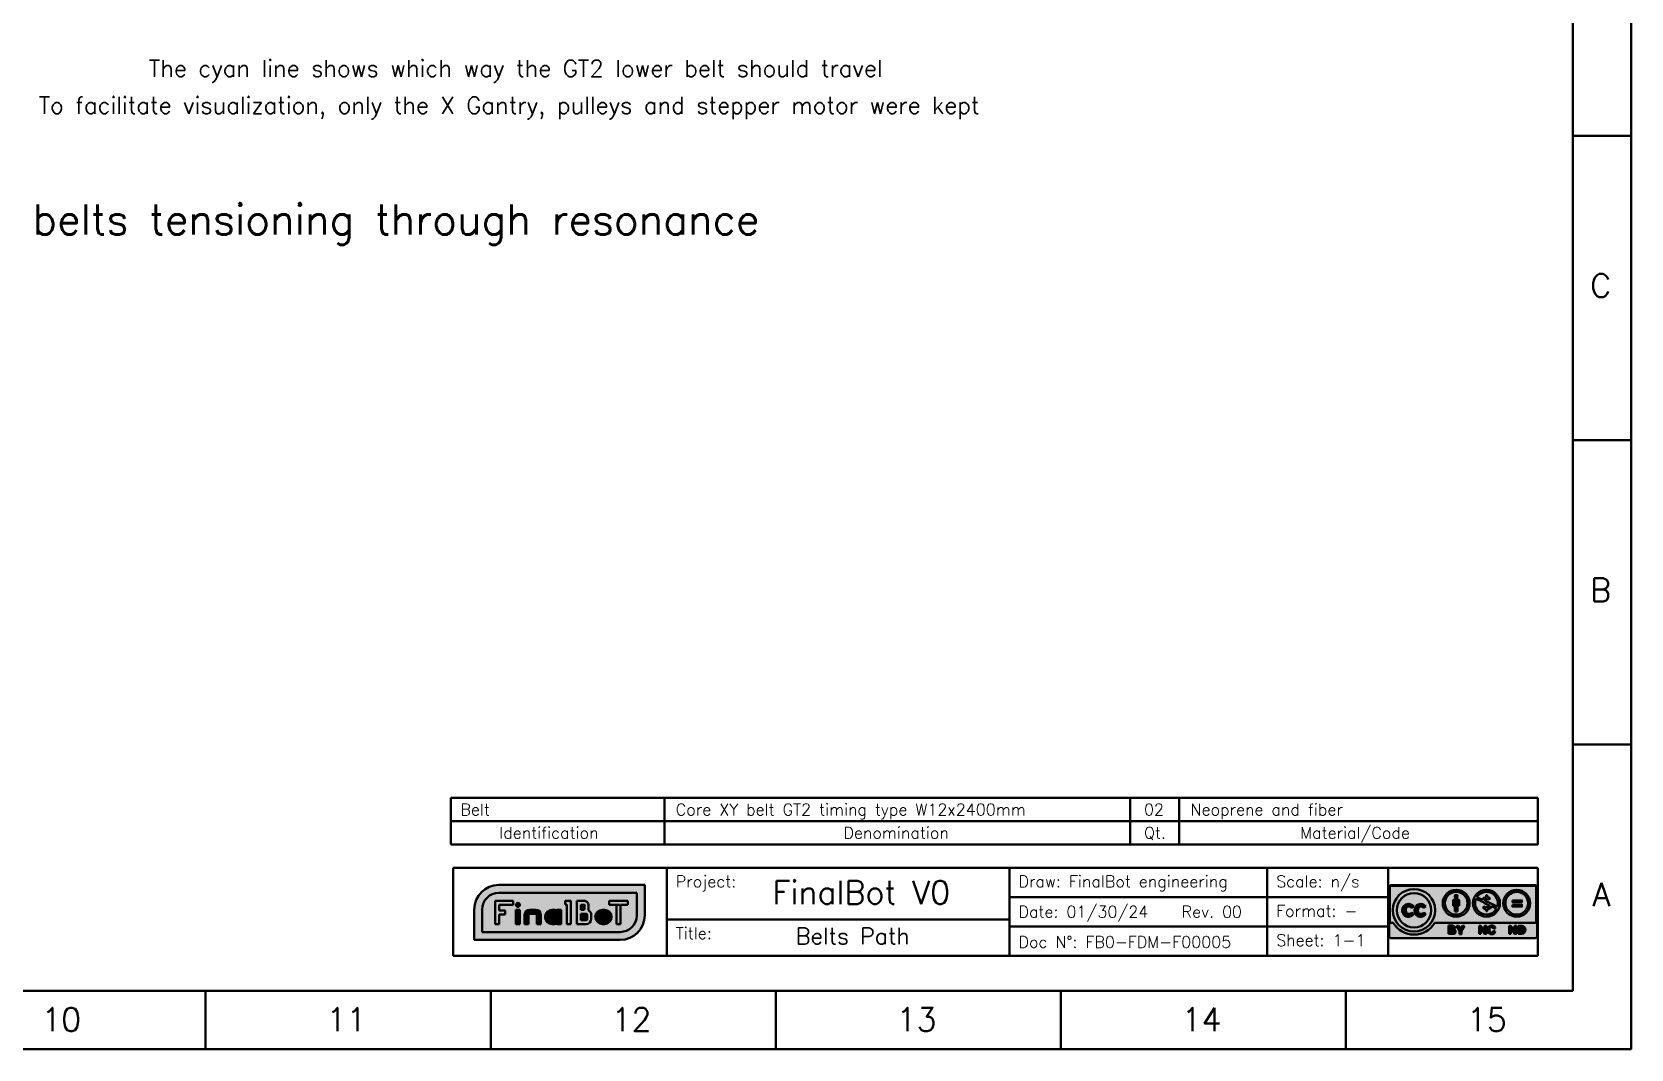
# Model space of a CAD drawing. Extents: x 23762 to 25598, y -7321 to -6014.
# Drawn here: x 24912 to 25598, y -7321 to -6884 of the extents above; entities that cross this region are included whole.
import ezdxf

# ---------------------------------------------------------------- set-up
doc = ezdxf.new("R2010")
doc.units = 0
doc.layers.add('Cotas', color=90, linetype='Continuous')
doc.layers.add('Peças Usinadas', color=120, linetype='Continuous', lineweight=50)
doc.styles.get("Standard").update_dxf_attribs({"font": 'romans.shx'})

# ---------------------------------------------------------------- blocks, each defined once
blk = doc.blocks.new('Logo CC')
at = {"layer": 'Peças Usinadas'}
h = blk.add_hatch(color=252, dxfattribs=at)
h.dxf.hatch_style = 1
h.paths.add_polyline_path([(20.48, 4.9, 0.414214), (20.04, 5.34), (-17.19, 5.34, 0.414214), (-17.63, 4.9), (-17.63, -7.85, 0.414214), (-17.19, -8.29), (20.04, -8.29, 0.414214), (20.48, -7.85), (20.48, 4.9)])
h.paths.add_polyline_path([(-16.56, -4.37), (-17.44, -4.37), (-17.44, 4.9, -0.414214), (-17.19, 5.15), (20.04, 5.15, -0.414214), (20.29, 4.9), (20.29, -4.37), (-5.84, -4.37, -0.563159), (-16.56, -4.37)], flags=16)
h.paths.add_polyline_path([(-16.67, -1.12, -1), (-5.73, -1.12, -1), (-16.67, -1.12)], flags=0)
h.paths.add_polyline_path([(-2.34, -5.06), (-1.12, -5.06, -0.661969), (-0.86, -6.06, -0.788457), (-1.09, -7.22), (-2.34, -7.22), (-2.34, -5.06)], flags=16)
h.paths.add_polyline_path([(-0.23, -5.14), (0.26, -5.14), (0.76, -5.98), (1.27, -5.14), (1.76, -5.14), (1, -6.41), (1, -7.27), (0.76, -7.27), (0.53, -7.27), (0.53, -6.41), (-0.23, -5.14)], flags=16)
h.paths.add_polyline_path([(5.57, -5.1), (6.05, -5.1), (6.97, -6.44), (6.97, -5.1), (7.45, -5.1), (7.45, -7.21), (6.97, -7.21), (6.05, -5.87), (6.05, -7.23), (5.57, -7.23), (5.57, -5.1)], flags=16)
h.paths.add_polyline_path([(7.82, -5.75, -0.213732), (8.48, -5.08, -0.134698), (9.1, -5.09, -0.397759), (9.71, -5.83), (9.24, -5.83, 0.6511), (8.35, -5.62, 0.22418), (8.31, -6.58, 0.699149), (9.24, -6.54), (9.71, -6.54, -0.390337), (8.8, -7.31, -0.329081), (7.83, -6.65, -0.166195), (7.82, -5.75)], flags=16)
h.paths.add_polyline_path([(13.29, -5.1), (13.77, -5.1), (14.7, -6.44), (14.7, -5.1), (15.18, -5.1), (15.18, -7.21), (14.7, -7.21), (13.77, -5.87), (13.77, -7.23), (13.29, -7.23), (13.29, -5.1)], flags=16)
h.paths.add_polyline_path([(15.66, -5.1), (16.59, -5.1, -0.863396), (16.59, -7.21), (15.66, -7.21), (15.66, -5.1)], flags=16)
h.paths.add_polyline_path([(16.02, -5.45), (16.59, -5.45, -0.611418), (16.59, -6.9), (16.02, -6.9), (16.02, -5.45)], flags=0)
h.paths.add_polyline_path([(-1.84, -5.45), (-1.29, -5.45, -0.888745), (-1.29, -5.94), (-1.84, -5.94), (-1.84, -5.45)], flags=0)
h.paths.add_polyline_path([(-1.84, -6.36), (-1.21, -6.36, -0.888745), (-1.21, -6.85), (-1.84, -6.85), (-1.84, -6.36)], flags=0)
h.paths.add_polyline_path([(-6.76, -1.12, -1), (-15.64, -1.12, -1), (-6.76, -1.12)], flags=0)
h.paths.add_polyline_path([(3.13, 0.69, -1), (-3.81, 0.69, -1), (3.13, 0.69)], flags=0)
h.paths.add_polyline_path([(2.59, 0.69, -1), (-3.27, 0.69, -1), (2.59, 0.69)], flags=0)
h.paths.add_polyline_path([(-1.12, 1.44, -0.414214), (-0.92, 1.64), (-0.34, 1.64), (0.23, 1.64, -0.414213), (0.43, 1.44), (0.43, 0), (0, 0), (0, -1.46), (-0.34, -1.46), (-0.69, -1.46), (-0.69, 0), (-1.12, 0), (-1.12, 1.44)], flags=0)
h.paths.add_polyline_path([(10.93, 0.69, -1), (3.99, 0.69, -1), (10.93, 0.69)], flags=0)
h.paths.add_polyline_path([(4.75, 1.8), (6.66, 0.93, 0.109981), (8.05, 0.21, -0.673703), (8.15, -0.15, -0.259108), (6.78, -0.18), (6.51, -0.48, 0.155874), (7.39, -0.85), (7.39, -1.33), (7.63, -1.33), (7.63, -0.85, 0.142846), (8.46, -0.56, 0.147289), (8.76, -0.04), (10.07, -0.64, -0.962523), (4.75, 1.8)], flags=0)
h.paths.add_polyline_path([(7.33, 1.73, -0.154068), (8.15, 1.66), (8.43, 1.96, 0.096441), (7.63, 2.24), (7.63, 2.76), (7.39, 2.76), (7.39, 2.26, 0.305146), (6.45, 1.57), (4.97, 2.24, -0.876811), (10.26, -0.18), (7.26, 1.21, -0.730169), (7.33, 1.73)], flags=0)
h.paths.add_polyline_path([(18.73, 0.69, -1), (11.79, 0.69, -1), (18.73, 0.69)], flags=0)
h.paths.add_polyline_path([(18.19, 0.69, -1), (12.33, 0.69, -1), (18.19, 0.69)], flags=0)
h.paths.add_polyline_path([(14.14, 1.43), (16.6, 1.43), (16.6, 0.97), (14.14, 0.97), (14.14, 1.43)], flags=0)
h.paths.add_polyline_path([(-11.27, -0.18), (-11.88, -0.53, 0.450891), (-13.11, -0.33, 0.349848), (-13.01, -1.97, 0.361747), (-11.79, -1.71), (-11.3, -2.06, -0.517788), (-13.86, -2.29, -0.339698), (-13.89, -0.09, -0.489965), (-11.27, -0.18)], flags=0)
h.paths.add_polyline_path([(-8.12, -0.18), (-8.73, -0.53, 0.450891), (-9.96, -0.33, 0.349848), (-9.86, -1.97, 0.361747), (-8.64, -1.71), (-8.15, -2.06, -0.517788), (-10.71, -2.29, -0.339698), (-10.74, -0.09, -0.489965), (-8.12, -0.18)], flags=0)
h.paths.add_polyline_path([(14.14, 0.28), (16.6, 0.28), (16.6, -0.19), (14.14, -0.19), (14.14, 0.28)], flags=0)
h.paths.add_polyline_path([(0.05, 2.45, -1), (-0.74, 2.45, -1), (0.05, 2.45)], flags=0)
h = blk.add_hatch(color=254, dxfattribs=at)
h.dxf.hatch_style = 1
h.paths.add_polyline_path([(20.29, 4.9, 0.414214), (20.04, 5.15), (-17.19, 5.15, 0.414214), (-17.44, 4.9), (-17.44, -4.37), (-16.56, -4.37, 0.563159), (-5.84, -4.37), (20.29, -4.37), (20.29, 4.9)])
h.paths.add_polyline_path([(-5.73, -1.12, -1), (-16.67, -1.12, -1), (-5.73, -1.12)], flags=16)
h.paths.add_polyline_path([(-6.76, -1.12, -1), (-15.64, -1.12, -1), (-6.76, -1.12)], flags=0)
h.paths.add_polyline_path([(3.13, 0.69, -1), (-3.81, 0.69, -1), (3.13, 0.69)], flags=16)
h.paths.add_polyline_path([(2.59, 0.69, -1), (-3.27, 0.69, -1), (2.59, 0.69)], flags=0)
h.paths.add_polyline_path([(-1.12, 1.44, -0.414214), (-0.92, 1.64), (-0.34, 1.64), (0.23, 1.64, -0.414213), (0.43, 1.44), (0.43, 0), (0, 0), (0, -1.46), (-0.34, -1.46), (-0.69, -1.46), (-0.69, 0), (-1.12, 0), (-1.12, 1.44)], flags=0)
h.paths.add_polyline_path([(10.93, 0.69, -1), (3.99, 0.69, -1), (10.93, 0.69)], flags=16)
h.paths.add_polyline_path([(4.75, 1.8), (6.66, 0.93, 0.109981), (8.05, 0.21, -0.673703), (8.15, -0.15, -0.259108), (6.78, -0.18), (6.51, -0.48, 0.155874), (7.39, -0.85), (7.39, -1.33), (7.63, -1.33), (7.63, -0.85, 0.142846), (8.46, -0.56, 0.147289), (8.76, -0.04), (10.07, -0.64, -0.962523), (4.75, 1.8)], flags=0)
h.paths.add_polyline_path([(7.33, 1.73, -0.154068), (8.15, 1.66), (8.43, 1.96, 0.096441), (7.63, 2.24), (7.63, 2.76), (7.39, 2.76), (7.39, 2.26, 0.305146), (6.45, 1.57), (4.97, 2.24, -0.876811), (10.26, -0.18), (7.26, 1.21, -0.730169), (7.33, 1.73)], flags=0)
h.paths.add_polyline_path([(18.73, 0.69, -1), (11.79, 0.69, -1), (18.73, 0.69)], flags=16)
h.paths.add_polyline_path([(18.19, 0.69, -1), (12.33, 0.69, -1), (18.19, 0.69)], flags=0)
h.paths.add_polyline_path([(14.14, 1.43), (16.6, 1.43), (16.6, 0.97), (14.14, 0.97), (14.14, 1.43)], flags=0)
h.paths.add_polyline_path([(-11.27, -0.18), (-11.88, -0.53, 0.450891), (-13.11, -0.33, 0.349848), (-13.01, -1.97, 0.361747), (-11.79, -1.71), (-11.3, -2.06, -0.517788), (-13.86, -2.29, -0.339698), (-13.89, -0.09, -0.489965), (-11.27, -0.18)], flags=0)
h.paths.add_polyline_path([(-8.12, -0.18), (-8.73, -0.53, 0.450891), (-9.96, -0.33, 0.349848), (-9.86, -1.97, 0.361747), (-8.64, -1.71), (-8.15, -2.06, -0.517788), (-10.71, -2.29, -0.339698), (-10.74, -0.09, -0.489965), (-8.12, -0.18)], flags=0)
h.paths.add_polyline_path([(14.14, 0.28), (16.6, 0.28), (16.6, -0.19), (14.14, -0.19), (14.14, 0.28)], flags=0)
h.paths.add_polyline_path([(0.05, 2.45, -1), (-0.74, 2.45, -1), (0.05, 2.45)], flags=0)
h = blk.add_hatch(color=252, dxfattribs=at)
h.dxf.hatch_style = 1
h.paths.add_polyline_path([(-5.73, -1.12, 1), (-16.67, -1.12, 1), (-5.73, -1.12)])
h.paths.add_polyline_path([(-15.64, -1.12, -1), (-6.76, -1.12, -1), (-15.64, -1.12)], flags=16)
h.paths.add_polyline_path([(-13.89, -0.09, -0.489965), (-11.27, -0.18), (-11.88, -0.53, 0.450891), (-13.11, -0.33, 0.349848), (-13.01, -1.97, 0.361747), (-11.79, -1.71), (-11.3, -2.06, -0.517788), (-13.86, -2.29, -0.339698), (-13.89, -0.09)], flags=0)
h.paths.add_polyline_path([(-10.74, -0.09, -0.489965), (-8.12, -0.18), (-8.73, -0.53, 0.450891), (-9.96, -0.33, 0.349848), (-9.86, -1.97, 0.361747), (-8.64, -1.71), (-8.15, -2.06, -0.517788), (-10.71, -2.29, -0.339698), (-10.74, -0.09)], flags=0)
h = blk.add_hatch(color=252, dxfattribs=at)
h.dxf.hatch_style = 1
h.paths.add_polyline_path([(3.13, 0.69, 1), (-3.81, 0.69, 1), (3.13, 0.69)])
h.paths.add_polyline_path([(2.59, 0.69, -1), (-3.27, 0.69, -1), (2.59, 0.69)], flags=16)
h.paths.add_polyline_path([(-0.92, 1.64), (-0.34, 1.64), (0.23, 1.64, -0.414213), (0.43, 1.44), (0.43, 0), (0, 0), (0, -1.46), (-0.34, -1.46), (-0.69, -1.46), (-0.69, 0), (-1.12, 0), (-1.12, 1.44, -0.414214), (-0.92, 1.64)], flags=0)
h.paths.add_polyline_path([(0.05, 2.45, -1), (-0.74, 2.45, -1), (0.05, 2.45)], flags=0)
h = blk.add_hatch(color=252, dxfattribs=at)
h.dxf.hatch_style = 1
h.paths.add_polyline_path([(10.93, 0.69, 1), (3.99, 0.69, 1), (10.93, 0.69)])
h.paths.add_polyline_path([(4.75, 1.8), (6.66, 0.93, 0.109981), (8.05, 0.21, -0.673703), (8.15, -0.15, -0.259108), (6.78, -0.18), (6.51, -0.48, 0.155874), (7.39, -0.85), (7.39, -1.33), (7.63, -1.33), (7.63, -0.85, 0.142846), (8.46, -0.56, 0.147289), (8.76, -0.04), (10.07, -0.64, -0.962523), (4.75, 1.8)], flags=16)
h.paths.add_polyline_path([(10.26, -0.18), (7.26, 1.21, -0.730169), (7.33, 1.73, -0.154068), (8.15, 1.66), (8.43, 1.96, 0.096441), (7.63, 2.24), (7.63, 2.76), (7.39, 2.76), (7.39, 2.26, 0.305146), (6.45, 1.57), (4.97, 2.24, -0.876811), (10.26, -0.18)], flags=16)
h = blk.add_hatch(color=252, dxfattribs=at)
h.dxf.hatch_style = 1
h.paths.add_polyline_path([(18.73, 0.69, 1), (11.79, 0.69, 1), (18.73, 0.69)])
h.paths.add_polyline_path([(18.19, 0.69, -1), (12.33, 0.69, -1), (18.19, 0.69)], flags=16)
h.paths.add_polyline_path([(14.14, 1.43), (16.6, 1.43), (16.6, 0.97), (14.14, 0.97), (14.14, 1.43)], flags=0)
h.paths.add_polyline_path([(14.14, 0.28), (16.6, 0.28), (16.6, -0.19), (14.14, -0.19), (14.14, 0.28)], flags=0)
h = blk.add_hatch(color=7, dxfattribs=at)
h.dxf.hatch_style = 1
h.paths.add_polyline_path([(-6.76, -1.12, 1), (-15.64, -1.12, 1), (-6.76, -1.12)])
h.paths.add_polyline_path([(-13.89, -0.09, -0.489965), (-11.27, -0.18), (-11.88, -0.53, 0.450891), (-13.11, -0.33, 0.349848), (-13.01, -1.97, 0.361747), (-11.79, -1.71), (-11.3, -2.06, -0.517788), (-13.86, -2.29, -0.339698), (-13.89, -0.09)], flags=16)
h.paths.add_polyline_path([(-10.74, -0.09, -0.489965), (-8.12, -0.18), (-8.73, -0.53, 0.450891), (-9.96, -0.33, 0.349848), (-9.86, -1.97, 0.361747), (-8.64, -1.71), (-8.15, -2.06, -0.517788), (-10.71, -2.29, -0.339698), (-10.74, -0.09)], flags=16)
h = blk.add_hatch(color=252, dxfattribs=at)
h.dxf.hatch_style = 1
h.paths.add_polyline_path([(-11.3, -2.06), (-11.79, -1.71, -0.361747), (-13.01, -1.97, -0.349848), (-13.11, -0.33, -0.450891), (-11.88, -0.53), (-11.27, -0.18, 0.489965), (-13.89, -0.09, 0.339698), (-13.86, -2.29, 0.517788), (-11.3, -2.06)])
h = blk.add_hatch(color=252, dxfattribs=at)
h.dxf.hatch_style = 1
h.paths.add_polyline_path([(-8.15, -2.06), (-8.64, -1.71, -0.361747), (-9.86, -1.97, -0.349848), (-9.96, -0.33, -0.450891), (-8.73, -0.53), (-8.12, -0.18, 0.489965), (-10.74, -0.09, 0.339698), (-10.71, -2.29, 0.517788), (-8.15, -2.06)])
h = blk.add_hatch(color=7, dxfattribs=at)
h.dxf.hatch_style = 1
h.paths.add_polyline_path([(2.59, 0.69, 1), (-3.27, 0.69, 1), (2.59, 0.69)])
h.paths.add_polyline_path([(-0.92, 1.64), (-0.34, 1.64), (0.23, 1.64, -0.414213), (0.43, 1.44), (0.43, 0), (0, 0), (0, -1.46), (-0.34, -1.46), (-0.69, -1.46), (-0.69, 0), (-1.12, 0), (-1.12, 1.44, -0.414214), (-0.92, 1.64)], flags=16)
h.paths.add_polyline_path([(0.05, 2.45, -1), (-0.74, 2.45, -1), (0.05, 2.45)], flags=16)
h = blk.add_hatch(color=252, dxfattribs=at)
h.dxf.hatch_style = 1
h.paths.add_polyline_path([(0.43, 1.44, 0.414214), (0.23, 1.64), (-0.34, 1.64), (-0.92, 1.64, 0.414214), (-1.12, 1.44), (-1.12, 0), (-0.69, 0), (-0.69, -1.46), (-0.34, -1.46), (0, -1.46), (0, 0), (0.43, 0), (0.43, 1.44)])
h = blk.add_hatch(color=252, dxfattribs=at)
h.dxf.hatch_style = 1
h.paths.add_polyline_path([(0.05, 2.45, 1), (-0.74, 2.45, 1), (0.05, 2.45)])
h = blk.add_hatch(color=7, dxfattribs=at)
h.dxf.hatch_style = 1
h.paths.add_polyline_path([(6.66, 0.93), (4.75, 1.8, 0.962523), (10.07, -0.64), (8.76, -0.04, -0.147289), (8.46, -0.56, -0.142846), (7.63, -0.85), (7.63, -1.33), (7.39, -1.33), (7.39, -0.85, -0.155874), (6.51, -0.48), (6.78, -0.18, 0.259108), (8.15, -0.15, 0.673703), (8.05, 0.21, -0.109981), (6.66, 0.93)])
h = blk.add_hatch(color=7, dxfattribs=at)
h.dxf.hatch_style = 1
h.paths.add_polyline_path([(7.39, 2.76), (7.63, 2.76), (7.63, 2.24, -0.096441), (8.43, 1.96), (8.15, 1.66, 0.154068), (7.33, 1.73, 0.730169), (7.26, 1.21), (10.26, -0.18, 0.876811), (4.97, 2.24), (6.45, 1.57, -0.305146), (7.39, 2.26), (7.39, 2.76)])
h = blk.add_hatch(color=7, dxfattribs=at)
h.dxf.hatch_style = 1
h.paths.add_polyline_path([(12.33, 0.69, 1), (18.19, 0.69, 1), (12.33, 0.69)])
h.paths.add_polyline_path([(14.14, 1.43), (16.6, 1.43), (16.6, 0.97), (14.14, 0.97), (14.14, 1.43)], flags=16)
h.paths.add_polyline_path([(14.14, 0.28), (16.6, 0.28), (16.6, -0.19), (14.14, -0.19), (14.14, 0.28)], flags=16)
h = blk.add_hatch(color=252, dxfattribs=at)
h.dxf.hatch_style = 1
h.paths.add_polyline_path([(16.6, 1.43), (14.14, 1.43), (14.14, 0.97), (16.6, 0.97), (16.6, 1.43)])
h = blk.add_hatch(color=252, dxfattribs=at)
h.dxf.hatch_style = 1
h.paths.add_polyline_path([(16.6, 0.28), (14.14, 0.28), (14.14, -0.19), (16.6, -0.19), (16.6, 0.28)])
h = blk.add_hatch(color=7, dxfattribs=at)
h.dxf.hatch_style = 1
h.paths.add_polyline_path([(-0.86, -6.06, 0.661969), (-1.12, -5.06), (-2.34, -5.06), (-2.34, -7.22), (-1.09, -7.22, 0.788457), (-0.86, -6.06)])
h.paths.add_polyline_path([(-1.84, -5.45), (-1.29, -5.45, -0.888745), (-1.29, -5.94), (-1.84, -5.94), (-1.84, -5.45)], flags=16)
h.paths.add_polyline_path([(-1.84, -6.36), (-1.21, -6.36, -0.888745), (-1.21, -6.85), (-1.84, -6.85), (-1.84, -6.36)], flags=16)
h = blk.add_hatch(color=252, dxfattribs=at)
h.dxf.hatch_style = 1
h.paths.add_polyline_path([(-1.29, -5.45), (-1.84, -5.45), (-1.84, -5.94), (-1.29, -5.94, 0.888745), (-1.29, -5.45)])
h = blk.add_hatch(color=252, dxfattribs=at)
h.dxf.hatch_style = 1
h.paths.add_polyline_path([(-1.21, -6.36), (-1.84, -6.36), (-1.84, -6.85), (-1.21, -6.85, 0.888745), (-1.21, -6.36)])
h = blk.add_hatch(color=7, dxfattribs=at)
h.dxf.hatch_style = 1
h.paths.add_polyline_path([(1.76, -5.14), (1.27, -5.14), (0.76, -5.98), (0.26, -5.14), (-0.23, -5.14), (0.53, -6.41), (0.53, -7.27), (0.76, -7.27), (1, -7.27), (1, -6.41), (1.76, -5.14)])
h = blk.add_hatch(color=7, dxfattribs=at)
h.dxf.hatch_style = 1
h.paths.add_polyline_path([(7.45, -5.1), (6.97, -5.1), (6.97, -6.44), (6.05, -5.1), (5.57, -5.1), (5.57, -7.23), (6.05, -7.23), (6.05, -5.87), (6.97, -7.21), (7.45, -7.21), (7.45, -5.1)])
h = blk.add_hatch(color=7, dxfattribs=at)
h.dxf.hatch_style = 1
h.paths.add_polyline_path([(9.71, -6.54), (9.24, -6.54, -0.699149), (8.31, -6.58, -0.22418), (8.35, -5.62, -0.6511), (9.24, -5.83), (9.71, -5.83, 0.397759), (9.1, -5.09, 0.134698), (8.48, -5.08, 0.213732), (7.82, -5.75, 0.166195), (7.83, -6.65, 0.329081), (8.8, -7.31, 0.390337), (9.71, -6.54)])
h = blk.add_hatch(color=7, dxfattribs=at)
h.dxf.hatch_style = 1
h.paths.add_polyline_path([(15.18, -5.1), (14.7, -5.1), (14.7, -6.44), (13.77, -5.1), (13.29, -5.1), (13.29, -7.23), (13.77, -7.23), (13.77, -5.87), (14.7, -7.21), (15.18, -7.21), (15.18, -5.1)])
h = blk.add_hatch(color=7, dxfattribs=at)
h.dxf.hatch_style = 1
h.paths.add_polyline_path([(16.59, -5.1), (15.66, -5.1), (15.66, -7.21), (16.59, -7.21, 0.863396), (16.59, -5.1)])
h.paths.add_polyline_path([(16.02, -5.45), (16.59, -5.45, -0.611418), (16.59, -6.9), (16.02, -6.9), (16.02, -5.45)], flags=16)
h = blk.add_hatch(color=252, dxfattribs=at)
h.dxf.hatch_style = 1
h.paths.add_polyline_path([(16.59, -5.45), (16.02, -5.45), (16.02, -6.9), (16.59, -6.9, 0.611418), (16.59, -5.45)])
for p, q in [((-17.85, 9.83), (-17.85, -12.87)), ((-17.85, 9.83), (20.69, 9.83)), ((20.69, 9.83), (20.69, -12.87)), ((20.69, -12.87), (-17.85, -12.87))]:
    blk.add_line(p, q, dxfattribs=at)
at = {"layer": 'Peças Usinadas', "color": 252}
for p, q in [((-17.63, 4.9), (-17.63, -7.85)), ((-17.44, 4.9), (-17.44, -4.37)), ((-17.19, 5.34), (20.04, 5.34)), ((-17.19, 5.15), (20.04, 5.15)), ((20.29, -4.37), (20.29, 4.9)), ((20.48, -7.85), (20.48, 4.9)), ((-1.12, 0), (-1.12, 1.44)), ((-0.69, 0), (-1.12, 0)), ((-0.92, 1.64), (-0.34, 1.64)), ((-0.69, -1.46), (-0.69, 0)), ((0.23, 1.64), (-0.34, 1.64)), ((0, 0), (0.43, 0)), ((0, -1.46), (0, 0)), ((0.43, 0), (0.43, 1.44)), ((4.75, 1.8), (6.66, 0.93)), ((4.97, 2.24), (6.45, 1.57)), ((7.26, 1.21), (10.26, -0.18)), ((8.15, 1.66), (8.43, 1.96)), ((-11.27, -0.18), (-11.88, -0.53)), ((-11.3, -2.06), (-11.79, -1.71)), ((-8.12, -0.18), (-8.73, -0.53)), ((-8.15, -2.06), (-8.64, -1.71)), ((-0.34, -1.46), (-0.69, -1.46)), ((-0.34, -1.46), (0, -1.46)), ((6.51, -0.48), (6.78, -0.18)), ((8.76, -0.04), (10.07, -0.64)), ((-17.44, -4.37), (-16.56, -4.37)), ((-5.84, -4.37), (20.29, -4.37)), ((-2.34, -5.06), (-1.12, -5.06)), ((-2.34, -7.22), (-2.34, -5.06)), ((-2.34, -7.22), (-1.09, -7.22)), ((-1.84, -5.94), (-1.84, -5.45)), ((-1.84, -5.45), (-1.29, -5.45)), ((-1.84, -5.94), (-1.29, -5.94)), ((-1.84, -6.36), (-1.21, -6.36)), ((-1.84, -6.85), (-1.84, -6.36)), ((-1.84, -6.85), (-1.21, -6.85)), ((-0.23, -5.14), (0.26, -5.14)), ((0.53, -6.41), (-0.23, -5.14)), ((0.76, -5.98), (0.26, -5.14)), ((0.53, -7.27), (0.53, -6.41)), ((0.53, -7.27), (0.76, -7.27)), ((0.76, -5.98), (1.27, -5.14)), ((1, -7.27), (0.76, -7.27)), ((1, -6.41), (1.76, -5.14)), ((1, -7.27), (1, -6.41)), ((1.76, -5.14), (1.27, -5.14)), ((5.57, -5.1), (6.05, -5.1)), ((5.57, -7.23), (5.57, -5.1)), ((5.57, -7.23), (6.05, -7.23)), ((6.05, -5.1), (6.97, -6.44)), ((6.05, -5.87), (6.97, -7.21)), ((6.05, -7.23), (6.05, -5.87)), ((6.97, -6.44), (6.97, -5.1)), ((6.97, -5.1), (7.45, -5.1)), ((6.97, -7.21), (7.45, -7.21)), ((7.45, -7.21), (7.45, -5.1)), ((9.24, -5.83), (9.71, -5.83)), ((9.24, -6.54), (9.71, -6.54)), ((13.29, -5.1), (13.77, -5.1)), ((13.29, -7.23), (13.29, -5.1)), ((13.29, -7.23), (13.77, -7.23)), ((13.77, -5.1), (14.7, -6.44)), ((13.77, -5.87), (14.7, -7.21)), ((13.77, -7.23), (13.77, -5.87)), ((14.7, -6.44), (14.7, -5.1)), ((14.7, -5.1), (15.18, -5.1)), ((14.7, -7.21), (15.18, -7.21)), ((15.18, -7.21), (15.18, -5.1)), ((15.66, -5.1), (16.59, -5.1)), ((15.66, -7.21), (15.66, -5.1)), ((15.66, -7.21), (16.59, -7.21)), ((16.59, -5.45), (16.02, -5.45)), ((16.02, -6.9), (16.02, -5.45)), ((16.59, -6.9), (16.02, -6.9)), ((20.04, -8.29), (-17.19, -8.29))]:
    blk.add_line(p, q, dxfattribs=at)
at = {"layer": 'Peças Usinadas', "color": 252, "flags": 128}
for points in [[(7.63, 2.24), (7.63, 2.76), (7.39, 2.76), (7.39, 2.26)], [(7.39, -1.33), (7.63, -1.33), (7.63, -0.85)], [(7.39, -0.85), (7.39, -1.33)]]:
    blk.add_lwpolyline(points, dxfattribs=at)
for points in [[(14.14, 1.43), (16.6, 1.43), (16.6, 0.97), (14.14, 0.97)], [(14.14, 0.28), (16.6, 0.28), (16.6, -0.19), (14.14, -0.19)]]:
    blk.add_lwpolyline(points, close=True, dxfattribs=at)
at = {"layer": 'Peças Usinadas', "color": 252}
for centre, radius in [((-11.2, -1.12), 5.47), ((-0.34, 0.69), 3.47), ((7.46, 0.69), 3.47), ((15.26, 0.69), 3.47), ((-11.2, -1.12), 4.44), ((-0.34, 0.69), 2.93), ((-0.35, 2.45), 0.394), ((15.26, 0.69), 2.93)]:
    blk.add_circle(centre, radius, dxfattribs=at)
for centre, radius, start, end in [((-17.19, 4.9), 0.44, 90, 180), ((-17.19, 4.9), 0.25, 90, 180), ((20.04, 4.9), 0.44, 360, 90), ((20.04, 4.9), 0.25, 360, 90), ((-12.61, -1.14), 1.65, 35.899, 140.312), ((-9.46, -1.14), 1.65, 35.899, 140.312), ((-0.92, 1.44), 0.2, 90, 180), ((0.23, 1.44), 0.2, 360, 90), ((7.46, 0.69), 2.93, 157.5777, 333.2017), ((7.46, 0.69), 2.93, 342.9005, 147.879), ((7.43, 1.22), 1.04, 92.4066, 160.2839), ((8.98, 3.7), 3.61, 230.0829, 255.1878), ((7.38, 1.46), 0.274, 100.5329, 245.0759), ((7.64, 0.38), 1.38, 67.9424, 102.9766), ((7.31, 0.05), 2.22, 59.7313, 81.7659), ((8.03, 0.01), 0.197, 307.7598, 83.633), ((-12.44, -1.17), 1.81, 143.2776, 218.3278), ((-12.66, -1.27), 1.57, 220.4297, 329.9279), ((-12.03, -1.08), 1.32, 145.1635, 222.2927), ((-12.59, -0.97), 0.834, 32.2581, 129.3387), ((-12.56, -1.11), 0.977, 242.5501, 322.0999), ((-9.29, -1.17), 1.81, 143.2776, 218.3278), ((-9.51, -1.27), 1.57, 220.4297, 329.9279), ((-8.88, -1.08), 1.32, 145.1635, 222.2927), ((-9.44, -0.97), 0.834, 32.2581, 129.3387), ((-9.41, -1.11), 0.977, 242.5501, 322.0999), ((7.53, 0.72), 1.58, 229.3802, 264.8188), ((7.44, 1.08), 1.41, 242.197, 300.3024), ((7.53, 0.72), 1.58, 273.4515, 305.9694), ((7.75, 0.21), 1.05, 312.6699, 346.185), ((-17.19, -7.85), 0.44, 180, 270), ((-11.2, -1.12), 6.26, 211.2271, 328.7729), ((-1.32, -5.69), 0.246, 276.7421, 83.2579), ((-1.24, -6.61), 0.246, 276.7421, 83.2579), ((-1.2, -5.61), 0.563, 307.4065, 81.4197), ((-1.11, -6.61), 0.605, 272.1182, 65.1353), ((9.14, -6.19), 1.39, 161.3638, 199.108), ((8.89, -6.15), 1.14, 111.2202, 159.478), ((8.76, -6.32), 0.992, 199.5295, 272.3911), ((9.34, -6.14), 1.12, 152.4639, 203.0066), ((8.77, -6.39), 0.498, 202.1633, 342.0005), ((8.75, -5.93), 0.504, 10.3325, 142.6051), ((8.78, -6.21), 1.17, 74.3385, 105.0244), ((8.84, -6.43), 0.878, 267.2945, 352.5847), ((9.01, -5.79), 0.705, 356.0828, 82.8454), ((16.43, -6.15), 1.06, 278.3856, 81.6144), ((16.22, -6.17), 0.813, 297.1152, 62.8848), ((20.04, -7.85), 0.44, 270, 360)]:
    blk.add_arc(centre, radius, start, end, dxfattribs=at)
blk = doc.blocks.new('Logo CC 2')
at = {"layer": 'Peças Usinadas', "xscale": 1.666839599609375, "yscale": 1.666839599609375, "zscale": 1.666839599609375}
blk.add_blockref('Logo CC', (-0.72, 0), dxfattribs=at)
blk = doc.blocks.new('Logo FinalBot')
at = {"layer": 'Peças Usinadas'}
h = blk.add_hatch(color=160, dxfattribs=at)
h.dxf.hatch_style = 1
h.paths.add_polyline_path([(20.07, -3.68), (20.07, 4.02), (-16.79, 4.02, 0.414214), (-22.99, -2.18), (-22.99, -9.88), (13.87, -9.88, 0.414214), (20.07, -3.68)])
h.paths.add_polyline_path([(-16.79, 2.02), (18.07, 2.02), (18.07, -3.68, -0.414214), (13.87, -7.88), (-20.99, -7.88), (-20.99, -2.18, -0.414214), (-16.79, 2.02)], flags=16)
h.paths.add_polyline_path([(-17.68, 0.02), (-13.16, 0.02), (-13.16, -0.98), (-16.68, -0.98), (-16.68, -2.43), (-15.18, -2.43), (-15.18, -3.43), (-16.68, -3.43), (-16.68, -5.88), (-17.68, -5.88), (-17.68, 0.02)], flags=0)
h.paths.add_polyline_path([(0, 0), (1.39, 0), (1.39, -5.9), (0.39, -5.9), (0.39, -0.93), (0, -0.93), (0, 0)], flags=0)
h.paths.add_polyline_path([(-11.45, -1.02, -1), (-12.45, -1.02, -1), (-11.45, -1.02)], flags=0)
h.paths.add_polyline_path([(2.96, 0.02), (4.68, 0.02, -0.004522), (4.7, 0.02, -0.411567), (5.9, -1.2), (5.9, -1.97, -0.084636), (5.83, -2.4, -0.287129), (6.56, -3.57), (6.56, -4.58, -0.414214), (5.26, -5.88), (2.96, -5.88), (2.96, 0.02)], flags=0)
h.paths.add_polyline_path([(-12.45, -2.27), (-11.45, -2.27), (-11.45, -5.88), (-12.45, -5.88), (-12.45, -2.27)], flags=0)
h.paths.add_polyline_path([(-10.25, -3.57, -0.414214), (-8.95, -2.27), (-7.45, -2.27, -0.414213), (-6.15, -3.57), (-6.15, -5.88), (-7.15, -5.88), (-7.15, -3.57, 0.414214), (-7.45, -3.27), (-8.95, -3.27, 0.414214), (-9.25, -3.57), (-9.25, -5.88), (-10.25, -5.88), (-10.25, -3.57)], flags=0)
h.paths.add_polyline_path([(-5.11, -4.09, -0.414214), (-3.31, -2.29), (-2.81, -2.29, -0.11565), (-2.01, -2.48), (-2.01, -2.29), (-1.01, -2.29), (-1.01, -5.9), (-2.01, -5.9), (-2.01, -5.71, -0.114336), (-2.8, -5.9), (-3.3, -5.9, -0.411757), (-5.11, -4.09)], flags=0)
h.paths.add_polyline_path([(-4.11, -4.09, -0.414214), (-3.31, -3.29), (-2.81, -3.29, -0.414213), (-2.01, -4.09), (-2.01, -4.21, -0.37241), (-2.8, -4.9), (-3.3, -4.9, -0.40873), (-4.11, -4.09)], flags=0)
h.paths.add_polyline_path([(3.96, -3.27), (5.26, -3.27, -0.414214), (5.56, -3.57), (5.56, -4.58, -0.414214), (5.26, -4.88), (3.96, -4.88), (3.96, -3.27)], flags=0)
h.paths.add_polyline_path([(7.6, -4.07, -0.414214), (9.4, -2.27), (9.92, -2.27, -0.414214), (11.72, -4.07, -0.411757), (9.91, -5.87), (9.41, -5.87, -0.411757), (7.6, -4.07)], flags=0)
h.paths.add_polyline_path([(8.6, -4.07, -0.414214), (9.4, -3.27), (9.92, -3.27, -0.414214), (10.72, -4.07, -0.40873), (9.91, -4.87), (9.41, -4.87, -0.40873), (8.6, -4.07)], flags=0)
h.paths.add_polyline_path([(3.96, -0.98), (4.68, -0.98, -0.007603), (4.69, -0.98, -0.003081), (4.69, -0.98, -0.407969), (4.9, -1.2), (4.9, -1.97, -0.414214), (4.6, -2.27), (3.96, -2.27), (3.96, -0.98)], flags=0)
h = blk.add_hatch(color=7, dxfattribs=at)
h.dxf.hatch_style = 1
h.paths.add_polyline_path([(18.07, 2.02), (-16.79, 2.02, 0.414214), (-20.99, -2.18), (-20.99, -7.88), (13.87, -7.88, 0.414214), (18.07, -3.68), (18.07, 2.02)])
h.paths.add_polyline_path([(-17.68, 0.02), (-13.16, 0.02), (-13.16, -0.98), (-16.68, -0.98), (-16.68, -2.43), (-15.18, -2.43), (-15.18, -3.43), (-16.68, -3.43), (-16.68, -5.88), (-17.68, -5.88), (-17.68, 0.02)], flags=16)
h.paths.add_polyline_path([(-12.45, -2.27), (-11.45, -2.27), (-11.45, -5.88), (-12.45, -5.88), (-12.45, -2.27)], flags=16)
h.paths.add_polyline_path([(-8.95, -2.27), (-7.45, -2.27, -0.414213), (-6.15, -3.57), (-6.15, -5.88), (-7.15, -5.88), (-7.15, -3.57, 0.414214), (-7.45, -3.27), (-8.95, -3.27, 0.414214), (-9.25, -3.57), (-9.25, -5.88), (-10.25, -5.88), (-10.25, -3.57, -0.414214), (-8.95, -2.27)], flags=16)
h.paths.add_polyline_path([(-3.31, -2.29), (-2.81, -2.29, -0.11565), (-2.01, -2.48), (-2.01, -2.29), (-1.01, -2.29), (-1.01, -5.9), (-2.01, -5.9), (-2.01, -5.71, -0.114336), (-2.8, -5.9), (-3.3, -5.9, -0.411757), (-5.11, -4.09, -0.414214), (-3.31, -2.29)], flags=16)
h.paths.add_polyline_path([(-3.31, -3.29), (-2.81, -3.29, -0.414213), (-2.01, -4.09), (-2.01, -4.21, -0.37241), (-2.8, -4.9), (-3.3, -4.9, -0.40873), (-4.11, -4.09, -0.414214), (-3.31, -3.29)], flags=0)
h.paths.add_polyline_path([(0.39, -0.93), (0, -0.93), (0, 0), (1.39, 0), (1.39, -5.9), (0.39, -5.9), (0.39, -0.93)], flags=16)
h.paths.add_polyline_path([(2.96, 0.02), (4.68, 0.02, -0.004522), (4.7, 0.02, -0.411567), (5.9, -1.2), (5.9, -1.97, -0.084636), (5.83, -2.4, -0.287129), (6.56, -3.57), (6.56, -4.58, -0.414214), (5.26, -5.88), (2.96, -5.88), (2.96, 0.02)], flags=16)
h.paths.add_polyline_path([(3.96, -3.27), (5.26, -3.27, -0.414214), (5.56, -3.57), (5.56, -4.58, -0.414214), (5.26, -4.88), (3.96, -4.88), (3.96, -3.27)], flags=0)
h.paths.add_polyline_path([(9.4, -2.27), (9.92, -2.27, -0.414214), (11.72, -4.07, -0.411757), (9.91, -5.87), (9.41, -5.87, -0.411757), (7.6, -4.07, -0.414214), (9.4, -2.27)], flags=16)
h.paths.add_polyline_path([(9.4, -3.27), (9.92, -3.27, -0.414214), (10.72, -4.07, -0.40873), (9.91, -4.87), (9.41, -4.87, -0.40873), (8.6, -4.07, -0.414214), (9.4, -3.27)], flags=0)
h.paths.add_polyline_path([(12.92, -0.98), (11.87, -0.98), (11.07, -0.98), (11.07, 0.02), (15.77, 0.02), (15.77, -0.98), (13.92, -0.98), (13.92, -5.87), (12.92, -5.87), (12.92, -0.98)], flags=16)
h.paths.add_polyline_path([(-11.45, -1.02, -1), (-12.45, -1.02, -1), (-11.45, -1.02)], flags=16)
h.paths.add_polyline_path([(3.96, -0.98), (4.68, -0.98, -0.007603), (4.69, -0.98, -0.003081), (4.69, -0.98, -0.407969), (4.9, -1.2), (4.9, -1.97, -0.414214), (4.6, -2.27), (3.96, -2.27), (3.96, -0.98)], flags=0)
h = blk.add_hatch(color=160, dxfattribs=at)
h.dxf.hatch_style = 1
h.paths.add_polyline_path([(-15.18, -2.43), (-16.68, -2.43), (-16.68, -0.98), (-13.16, -0.98), (-13.16, 0.02), (-17.68, 0.02), (-17.68, -5.88), (-16.68, -5.88), (-16.68, -3.43), (-15.18, -3.43), (-15.18, -2.43)])
h = blk.add_hatch(color=160, dxfattribs=at)
h.dxf.hatch_style = 1
h.paths.add_polyline_path([(1.39, 0), (0, 0), (0, -0.93), (0.39, -0.93), (0.39, -5.9), (1.39, -5.9), (1.39, 0)])
h = blk.add_hatch(color=160, dxfattribs=at)
h.dxf.hatch_style = 1
h.paths.add_polyline_path([(6.56, -4.58), (6.56, -3.57, 0.287129), (5.83, -2.4, 0.084636), (5.9, -1.97), (5.9, -1.2, 0.411567), (4.7, 0.02), (4.68, 0.02), (2.96, 0.02), (2.96, -5.88), (5.26, -5.88, 0.414213), (6.56, -4.58)])
h.paths.add_polyline_path([(3.96, -0.98), (4.68, -0.98, -0.007603), (4.69, -0.98, -0.003081), (4.69, -0.98, -0.407969), (4.9, -1.2), (4.9, -1.97, -0.414214), (4.6, -2.27), (3.96, -2.27), (3.96, -0.98)], flags=16)
h.paths.add_polyline_path([(3.96, -3.27), (5.26, -3.27, -0.414214), (5.56, -3.57), (5.56, -4.58, -0.414214), (5.26, -4.88), (3.96, -4.88), (3.96, -3.27)], flags=16)
h = blk.add_hatch(color=160, dxfattribs=at)
h.dxf.hatch_style = 1
h.paths.add_polyline_path([(15.77, 0.02), (11.07, 0.02), (11.07, -0.98), (12.92, -0.98), (12.92, -5.87), (13.92, -5.87), (13.92, -0.98), (15.77, -0.98), (15.77, 0.02)])
h = blk.add_hatch(color=160, dxfattribs=at)
h.dxf.hatch_style = 1
h.paths.add_polyline_path([(-11.45, -1.02, 1), (-12.45, -1.02, 1), (-11.45, -1.02)])
h = blk.add_hatch(color=160, dxfattribs=at)
h.dxf.hatch_style = 1
h.paths.add_polyline_path([(-11.45, -2.27), (-12.45, -2.27), (-12.45, -5.88), (-11.45, -5.88), (-11.45, -2.27)])
h = blk.add_hatch(color=160, dxfattribs=at)
h.dxf.hatch_style = 1
h.paths.add_polyline_path([(-7.45, -2.27), (-8.95, -2.27, 0.414214), (-10.25, -3.57), (-10.25, -5.88), (-9.25, -5.88), (-9.25, -3.57, -0.414214), (-8.95, -3.27), (-7.45, -3.27, -0.414213), (-7.15, -3.57), (-7.15, -5.88), (-6.15, -5.88), (-6.15, -3.57, 0.414214), (-7.45, -2.27)])
h = blk.add_hatch(color=160, dxfattribs=at)
h.dxf.hatch_style = 1
h.paths.add_polyline_path([(-1.01, -2.29), (-2.01, -2.29), (-2.01, -2.48, 0.11565), (-2.81, -2.29), (-3.31, -2.29, 0.414214), (-5.11, -4.09, 0.411757), (-3.3, -5.9), (-2.8, -5.9, 0.114336), (-2.01, -5.71), (-2.01, -5.9), (-1.01, -5.9), (-1.01, -2.29)])
h.paths.add_polyline_path([(-4.11, -4.09, -0.414214), (-3.31, -3.29), (-2.81, -3.29, -0.414214), (-2.01, -4.09), (-2.01, -4.21, -0.37241), (-2.8, -4.9), (-3.3, -4.9, -0.40873), (-4.11, -4.09)], flags=16)
h = blk.add_hatch(color=7, dxfattribs=at)
h.dxf.hatch_style = 1
h.paths.add_polyline_path([(-2.81, -3.29), (-3.31, -3.29, 0.414214), (-4.11, -4.09, 0.40873), (-3.3, -4.9), (-2.8, -4.9, 0.372409), (-2.01, -4.21), (-2.01, -4.09, 0.414214), (-2.81, -3.29)])
h = blk.add_hatch(color=7, dxfattribs=at)
h.dxf.hatch_style = 1
h.paths.add_polyline_path([(4.9, -1.2, 0.407969), (4.69, -0.98), (4.68, -0.98), (3.96, -0.98), (3.96, -2.27), (4.6, -2.27, 0.414214), (4.9, -1.97), (4.9, -1.2)])
h = blk.add_hatch(color=7, dxfattribs=at)
h.dxf.hatch_style = 1
h.paths.add_polyline_path([(5.56, -3.57, 0.414214), (5.26, -3.27), (3.96, -3.27), (3.96, -4.88), (5.26, -4.88, 0.414214), (5.56, -4.58), (5.56, -3.57)])
h = blk.add_hatch(color=160, dxfattribs=at)
h.dxf.hatch_style = 1
h.paths.add_polyline_path([(11.72, -4.07, 0.414214), (9.92, -2.27), (9.4, -2.27, 0.414214), (7.6, -4.07, 0.411757), (9.41, -5.87), (9.91, -5.87, 0.411757), (11.72, -4.07)])
h.paths.add_polyline_path([(8.6, -4.07, -0.414214), (9.4, -3.27), (9.92, -3.27, -0.414214), (10.72, -4.07, -0.40873), (9.91, -4.87), (9.41, -4.87, -0.40873), (8.6, -4.07)], flags=16)
h = blk.add_hatch(color=7, dxfattribs=at)
h.dxf.hatch_style = 1
h.paths.add_polyline_path([(9.92, -3.27), (9.4, -3.27, 0.414214), (8.6, -4.07, 0.40873), (9.41, -4.87), (9.91, -4.87, 0.40873), (10.72, -4.07, 0.414214), (9.92, -3.27)])
at = {"layer": 'Peças Usinadas', "color": 160}
for p, q in [((-17.68, 0.02), (-13.16, 0.02)), ((-17.68, -5.88), (-17.68, 0.02)), ((20.07, 4.02), (-16.79, 4.02)), ((18.07, 2.02), (-16.79, 2.02)), ((-13.16, -0.98), (-13.16, 0.02)), ((0, 0), (1.39, 0)), ((0, 0), (0, -0.93)), ((1.39, -5.9), (1.39, 0)), ((4.7, 0.02), (2.96, 0.02)), ((2.96, -5.88), (2.96, 0.02)), ((11.07, 0.02), (15.77, 0.02)), ((11.07, -0.98), (11.07, 0.02)), ((11.07, 0.02), (15.77, 0.02)), ((11.07, -0.98), (11.07, 0.02)), ((15.77, -0.98), (15.77, 0.02)), ((15.77, 0.02), (15.77, -0.98)), ((18.07, -3.68), (18.07, 2.02)), ((20.07, -3.68), (20.07, 4.02)), ((-22.99, -2.18), (-22.99, -9.88)), ((-20.99, -2.18), (-20.99, -7.88)), ((-16.68, -2.43), (-16.68, -0.98)), ((-16.68, -0.98), (-13.16, -0.98)), ((-16.68, -2.43), (-15.18, -2.43)), ((-16.68, -3.43), (-15.18, -3.43)), ((-16.68, -5.88), (-16.68, -3.43)), ((-15.18, -3.43), (-15.18, -2.43)), ((-12.45, -2.27), (-11.45, -2.27)), ((-12.45, -5.88), (-12.45, -2.27)), ((-11.45, -5.88), (-11.45, -2.27)), ((-10.25, -5.88), (-10.25, -3.57)), ((-9.25, -5.88), (-9.25, -3.57)), ((-8.95, -2.27), (-7.45, -2.27)), ((-8.95, -3.27), (-7.45, -3.27)), ((-7.15, -5.88), (-7.15, -3.57)), ((-6.15, -5.88), (-6.15, -3.57)), ((-3.31, -2.29), (-2.81, -2.29)), ((-3.31, -3.29), (-2.81, -3.29)), ((-2.01, -2.48), (-2.01, -2.29)), ((-1.01, -2.29), (-2.01, -2.29)), ((-1.01, -5.9), (-1.01, -2.29)), ((0.39, -0.93), (0, -0.93)), ((0.39, -5.9), (0.39, -0.93)), ((4.7, -0.98), (3.96, -0.98)), ((3.96, -2.27), (3.96, -0.98)), ((3.96, -2.27), (4.6, -2.27)), ((3.96, -4.88), (3.96, -3.27)), ((3.96, -3.27), (5.26, -3.27)), ((4.9, -1.2), (4.9, -1.97)), ((5.56, -4.58), (5.56, -3.57)), ((5.9, -1.2), (5.9, -1.97)), ((6.56, -4.58), (6.56, -3.57)), ((9.4, -2.27), (9.92, -2.27)), ((9.4, -3.27), (9.92, -3.27)), ((12.92, -0.98), (11.07, -0.98)), ((11.87, -0.98), (13.72, -0.98)), ((12.92, -5.87), (12.92, -0.98)), ((12.92, -5.87), (12.92, -0.98)), ((13.92, -0.98), (15.77, -0.98)), ((13.92, -5.87), (13.92, -0.98)), ((13.92, -0.98), (13.92, -5.87)), ((15.77, -0.98), (13.92, -0.98)), ((-20.99, -7.88), (13.87, -7.88)), ((-17.68, -5.88), (-16.68, -5.88)), ((-12.45, -5.88), (-11.45, -5.88)), ((-10.25, -5.88), (-9.25, -5.88)), ((-7.15, -5.88), (-6.15, -5.88)), ((-3.3, -4.9), (-2.8, -4.9)), ((-3.3, -5.9), (-2.8, -5.9)), ((-2.01, -4.21), (-2.01, -4.09)), ((-2.01, -5.9), (-2.01, -5.71)), ((-1.01, -5.9), (-2.01, -5.9)), ((0.39, -5.9), (1.39, -5.9)), ((2.96, -5.88), (5.26, -5.88)), ((3.96, -4.88), (5.26, -4.88)), ((9.41, -4.87), (9.91, -4.87)), ((9.41, -5.87), (9.91, -5.87)), ((12.92, -5.87), (13.92, -5.87)), ((13.92, -5.87), (12.92, -5.87)), ((-22.99, -9.88), (13.87, -9.88))]:
    blk.add_line(p, q, dxfattribs=at)
blk.add_circle((-11.95, -1.02), 0.5, dxfattribs=at)
for centre, radius, start, end in [((-16.79, -2.18), 6.2, 90, 180), ((-16.79, -2.18), 4.2, 90, 180), ((4.69, -1.2), 1.22, 0, 91.2243), ((-8.95, -3.57), 1.3, 90, 180), ((-8.95, -3.57), 0.299, 90, 180), ((-7.45, -3.57), 1.3, 360, 90), ((-7.45, -3.57), 0.299, 0, 90), ((-3.31, -4.09), 1.8, 90, 180), ((-3.31, -4.09), 0.8, 90, 180), ((-2.81, -4.09), 1.8, 63.6122, 90), ((-2.81, -4.09), 0.8, 0, 90), ((4.6, -1.97), 0.3, 270, 360), ((4.69, -1.2), 0.218, 360, 91.2243), ((4.69, -1.2), 0.218, 360, 89.4819), ((5.26, -3.57), 0.3, 0, 90), ((4.6, -1.97), 1.3, 340.6489, 360), ((5.26, -3.57), 1.3, 360, 64.0812), ((5.26, -3.57), 1.3, 360, 64.0812), ((9.4, -4.07), 1.8, 90, 180), ((9.4, -4.07), 0.8, 90, 180), ((9.92, -4.07), 1.8, 0, 90), ((9.92, -4.07), 0.8, 0, 90), ((13.87, -3.68), 6.2, 270, 360), ((13.87, -3.68), 4.2, 270, 360), ((-3.3, -4.08), 1.81, 180.2938, 269.8127), ((-3.3, -4.08), 0.814, 180.6566, 269.5819), ((-2.8, -4.1), 0.8, 270, 351.7033), ((-2.8, -4.1), 1.8, 270, 296.0907), ((5.26, -4.58), 1.3, 270, 360), ((5.26, -4.58), 0.3, 270, 360), ((9.42, -4.06), 1.81, 180.2938, 269.8127), ((9.42, -4.06), 0.814, 180.6566, 269.5819), ((9.91, -4.06), 0.814, 270.4181, 359.3434), ((9.91, -4.06), 1.81, 270.1873, 359.7062)]:
    blk.add_arc(centre, radius, start, end, dxfattribs=at)

msp = doc.modelspace()

# ---------------------------------------------------------------- linework, layer by layer
at = {"layer": 'Peças Usinadas'}
for p, q in [((25598.01, -6928.87), (25573.01, -6928.87)), ((25598.01, -7059.58), (25573.01, -7059.58)), ((25598.01, -7190.3), (25573.01, -7190.3)), ((25091.39, -7213.18), (25091.39, -7233.18)), ((25558.01, -7213.18), (25091.39, -7213.18)), ((25183.05, -7213.18), (25183.05, -7233.18)), ((25383.05, -7213.18), (25383.05, -7233.18)), ((25404.05, -7213.18), (25404.05, -7233.18)), ((25558.01, -7213.18), (25558.01, -7233.18)), ((25558.01, -7223.18), (25091.39, -7223.18)), ((25558.01, -7233.18), (25091.39, -7233.18)), ((25092.37, -7243.18), (25558.01, -7243.18)), ((25092.37, -7281.01), (25092.37, -7243.18)), ((25184.03, -7265.39), (25184.03, -7243.18)), ((25331.16, -7243.18), (25331.16, -7265.39)), ((25441.77, -7243.18), (25441.77, -7281.01)), ((25493.77, -7243.18), (25493.77, -7281.01)), ((25558.01, -7243.18), (25558.01, -7281.01)), ((25493.77, -7255.79), (25331.16, -7255.79)), ((25331.16, -7265.39), (25184.03, -7265.39)), ((25184.03, -7265.39), (25331.16, -7265.39)), ((25184.03, -7281.01), (25184.03, -7265.39)), ((25331.16, -7265.39), (25331.16, -7281.01)), ((25493.77, -7268.4), (25331.16, -7268.4)), ((25558.01, -7281.01), (25092.37, -7281.01)), ((25573.01, -7296.01), (25573.01, -7281.01)), ((24986.1, -7296.01), (24986.1, -7321.01)), ((25108.48, -7296.01), (25108.48, -7321.01)), ((25230.86, -7296.01), (25230.86, -7321.01)), ((25353.24, -7296.01), (25353.24, -7321.01)), ((25475.63, -7296.01), (25475.63, -7321.01))]:
    msp.add_line(p, q, dxfattribs=at)
at = {"layer": 'Peças Usinadas', "flags": 128}
for points in [[(23762.28, -7321.01), (25598.01, -7321.01), (25598.01, -6013.86), (23762.28, -6013.86)], [(23787.28, -7296.01), (25573.01, -7296.01), (25573.01, -6038.86), (23787.28, -6038.86)]]:
    msp.add_lwpolyline(points, close=True, dxfattribs=at)

# ---------------------------------------------------------------- block references
at = {"layer": 'Peças Usinadas'}
msp.add_blockref('Logo CC 2', (25524.24, -7259.56), dxfattribs=at)
at = {"layer": 'Peças Usinadas', "xscale": 1.699699997901917, "yscale": 1.699699997901917, "zscale": 1.699699997901917}
msp.add_blockref('Logo FinalBot', (25140.48, -7257.37), dxfattribs=at)

# ---------------------------------------------------------------- texts
at = {"layer": 'Cotas', "color": 7}
for s, p in [('The cyan line shows which way the GT2 lower belt should travel', (24961.69, -6903.54)), ('To facilitate visualization, only the X Gantry, pulleys and stepper motor were kept', (24914.42, -6919.4))]:
    msp.add_text(s, height=7.2, dxfattribs=at).set_placement(p)
at = {"layer": 'Cotas', "color": 1}
msp.add_text('We recommend that programs such as "Gates design power mobile" and "Smart tension" are used to adjust belts tensioning through resonance', height=13, dxfattribs=at).set_placement((23922.85, -6971.32))
at = {"layer": 'Cotas'}
for s, height, p in [('C', 10, (25580.49, -6998.19)), ('B', 10, (25580.49, -7128.9)), ('Belt', 5, (25095.48, -7220.68)), ('Core XY belt GT2 timing type W12x2400mm', 5, (25187.94, -7220.68)), ('02', 5, (25388.94, -7220.68)), ('Neoprene and fiber', 5, (25408.94, -7220.68)), ('Identification', 5, (25112.15, -7230.68)), ('Denomination', 5, (25259.94, -7230.68)), ('Qt.', 5, (25388.94, -7230.68)), ('Material/Code', 5, (25455.94, -7230.68)), ('Project:', 5, (25187.94, -7251.57)), ('FinalBot V0', 10, (25229.47, -7258.77)), ('Draw: FinalBot engineering', 5, (25335.07, -7251.57)), ('Scale: n/s', 5, (25445.68, -7251.57)), ('A', 10, (25581.49, -7259.62)), ('Date: 01/30/24', 5, (25335.07, -7264.57)), ('Rev. 00', 5, (25405.07, -7264.57)), ('Format: -', 5, (25445.68, -7264.18)), ('Title:', 5, (25187.94, -7273.78)), ('Belts Path', 7, (25239.47, -7276.04)), ('Doc N°: FB0-FDM-F00005', 5, (25335.07, -7277.57)), ('Sheet: 1-1', 5, (25445.68, -7276.79)), ('10', 10, (24915.58, -7313.32)), ('11', 10, (25037.96, -7313.32)), ('12', 10, (25160.34, -7313.32)), ('13', 10, (25282.73, -7313.32)), ('14', 10, (25405.11, -7313.32)), ('15', 10, (25527.49, -7313.32))]:
    msp.add_text(s, height=height, dxfattribs=at).set_placement(p)

doc.saveas('drawing.dxf')
